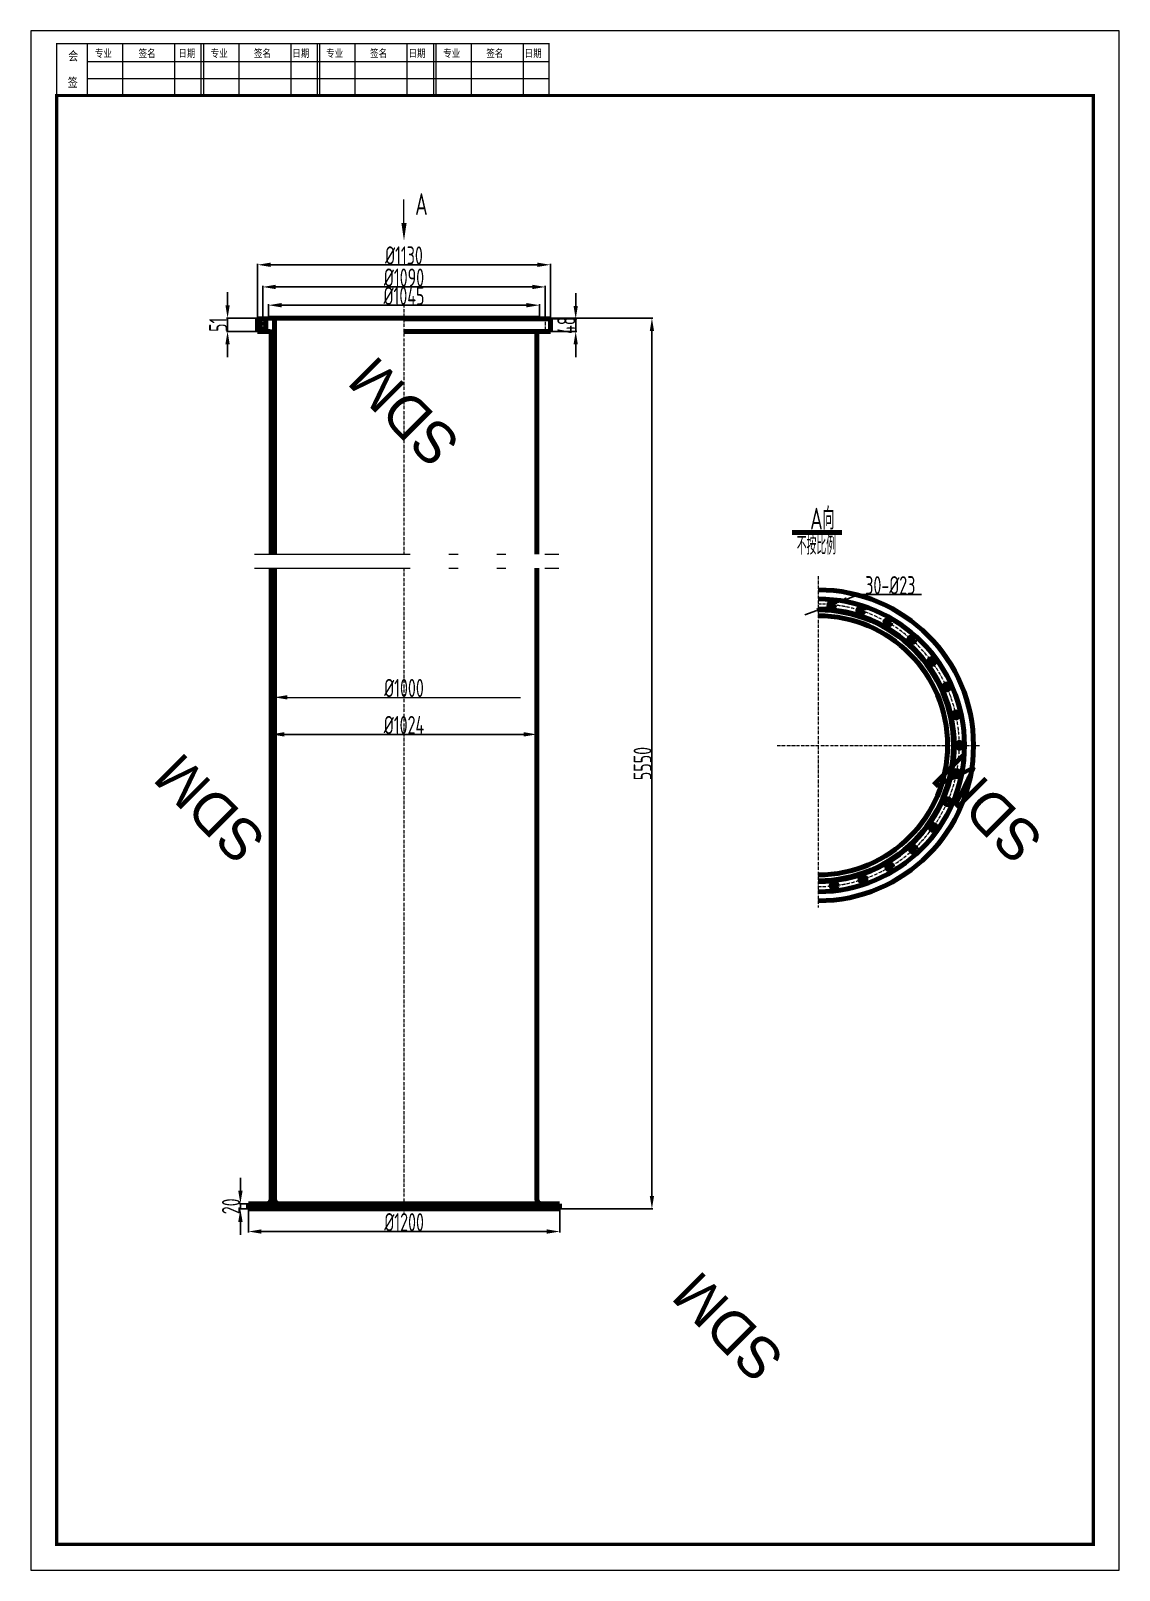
# Model space of a CAD drawing. Header units: millimetres. Extents: x -111403 to -40877, y -22 to 26358.
# Drawn here: x -62960 to -58760, y -22 to 5918 of the extents above; entities that cross this region are included whole.
import ezdxf

# ---------------------------------------------------------------- set-up
doc = ezdxf.new("R2010")
doc.units = ezdxf.units.MM
doc.header["$PDMODE"] = 34
doc.header["$PDSIZE"] = -6
for name, pattern in [('ACAD_ISO10W100', [18.7, 12, -3, 0.7, -3]), ('ACAD_ISO12W100', [22.4, 12, -3, 0.7, -3, 0.7, -3]), ('CENTER', [50.8, 31.75, -6.35, 6.35, -6.35])]:
    doc.linetypes.add(name, pattern=pattern)
doc.layers.add('SDMDI', color=253, linetype='Continuous')
for name, color, linetype, lineweight in [('TK', 7, 'Continuous', 20), ('双点划线', 3, 'ACAD_ISO12W100', 18), ('标注', 7, 'Continuous', 18), ('粗实线', 2, 'Continuous', 70)]:
    doc.layers.add(name, color=color, linetype=linetype, lineweight=lineweight)
doc.styles.add('HGCAD', font='gbenor.shx', dxfattribs={"width": 0.75, "bigfont": 'gbcbig.shx'})
doc.styles.add('sdmdi', font='STCAIYUN.TTF', dxfattribs={"height": 16})
doc.styles.add('宋体', font='SimSun.ttf', dxfattribs={"width": 0.7})
doc.dimstyles.new('HGCAD$0', dxfattribs={"dimtxt": 20, "dimasz": 16, "dimexe": 4, "dimexo": 1, "dimgap": 1, "dimtad": 1, "dimtoh": 1, "dimdec": 0, "dimdsep": 46, "dimtxsty": 'HGCAD', "dimcen": 0, "dimadec": 1, "dimazin": 0, "dimtfac": 1, "dimtdec": 0, "dimtmove": 0, "dimatfit": 1, "dimfxl": 0, "dimarcsym": 0})
doc.dimstyles.new('HGCAD$3', dxfattribs={"dimtxt": 20, "dimasz": 16, "dimexe": 4, "dimexo": 1, "dimgap": 1, "dimtad": 1, "dimtoh": 1, "dimdec": 0, "dimdsep": 46, "dimtxsty": 'HGCAD', "dimcen": 0, "dimadec": 1, "dimazin": 0, "dimtfac": 1, "dimtdec": 0, "dimtmove": 0, "dimatfit": 1, "dimfxl": 0, "dimarcsym": 0})

# ---------------------------------------------------------------- blocks, each defined once
blk = doc.blocks.new('*D119')
at = {"layer": 'Defpoints', "color": 0, "ltscale": 50}
for p in [(-62120.3, 1371.6), (-60919.3, 1371.6), (-60919.3, 1284.4)]:
    blk.add_point(p, dxfattribs=at)
at = {"layer": '标注', "color": 0, "lineweight": -2, "ltscale": 50}
for p, q in [((-62120.3, 1370.6), (-62120.3, 1280.4)), ((-60919.3, 1370.6), (-60919.3, 1280.4)), ((-62070.3, 1284.4), (-60969.3, 1284.4))]:
    blk.add_line(p, q, dxfattribs=at)
at = {"layer": '标注', "color": 0, "ltscale": 50}
for points in [[(-62070.3, 1292.7), (-62070.3, 1276), (-62120.3, 1284.4)], [(-60969.3, 1292.7), (-60969.3, 1276), (-60919.3, 1284.4)]]:
    blk.add_solid(points, dxfattribs=at)
at = {"layer": '标注', "color": 0, "ltscale": 50, "insert": (-61519.8, 1320.4), "char_height": 70, "attachment_point": 5, "style": 'HGCAD'}
blk.add_mtext('%%C1200', dxfattribs=at)
blk = doc.blocks.new('*D120')
at = {"layer": 'Defpoints', "color": 0, "ltscale": 50}
for p in [(-62032.3, 3207.2), (-61008.3, 3207.2), (-61008.3, 3202.7)]:
    blk.add_point(p, dxfattribs=at)
at = {"layer": '标注', "color": 0, "lineweight": -2, "ltscale": 50}
for p, q in [((-62032.3, 3206.2), (-62032.3, 3198.7)), ((-61982.3, 3202.7), (-61058.3, 3202.7)), ((-61008.3, 3206.2), (-61008.3, 3198.7))]:
    blk.add_line(p, q, dxfattribs=at)
at = {"layer": '标注', "color": 0, "ltscale": 50}
for points in [[(-61982.3, 3211.1), (-61982.3, 3194.4), (-62032.3, 3202.7)], [(-61058.3, 3211.1), (-61058.3, 3194.4), (-61008.3, 3202.7)]]:
    blk.add_solid(points, dxfattribs=at)
at = {"layer": '标注', "color": 0, "ltscale": 50, "insert": (-61520.3, 3238.7), "char_height": 70, "attachment_point": 5, "style": 'HGCAD'}
blk.add_mtext('%%C1024', dxfattribs=at)
blk = doc.blocks.new('*D121')
at = {"layer": 'Defpoints', "color": 0, "ltscale": 50}
for p in [(-60997.8, 4808.6), (-60920.3, 1371.6), (-60563.6, 1371.6)]:
    blk.add_point(p, dxfattribs=at)
at = {"layer": '标注', "color": 0, "lineweight": -2, "ltscale": 50}
for p, q in [((-60996.8, 4808.6), (-60559.6, 4808.6)), ((-60563.6, 4758.6), (-60563.6, 1421.6)), ((-60919.3, 1371.6), (-60559.6, 1371.6))]:
    blk.add_line(p, q, dxfattribs=at)
at = {"layer": '标注', "color": 0, "ltscale": 50}
for points in [[(-60572, 4758.6), (-60555.3, 4758.6), (-60563.6, 4808.6)], [(-60572, 1421.6), (-60555.3, 1421.6), (-60563.6, 1371.6)]]:
    blk.add_solid(points, dxfattribs=at)
at = {"layer": '标注', "color": 0, "ltscale": 50, "insert": (-60599.6, 3090.1), "char_height": 70, "attachment_point": 5, "rotation": 90, "style": 'HGCAD'}
blk.add_mtext('5550', dxfattribs=at)
blk = doc.blocks.new('*D122')
at = {"layer": 'Defpoints', "color": 0, "ltscale": 50}
for p in [(-62201.1, 4757.6), (-62040.2, 4808.6), (-62040.2, 4757.6)]:
    blk.add_point(p, dxfattribs=at)
at = {"layer": '标注', "color": 0, "lineweight": -2, "ltscale": 50}
for p, q in [((-62201.1, 4858.6), (-62201.1, 4908.6)), ((-62041.2, 4808.6), (-62205.1, 4808.6)), ((-62041.2, 4757.6), (-62205.1, 4757.6)), ((-62201.1, 4808.6), (-62201.1, 4757.6)), ((-62201.1, 4707.6), (-62201.1, 4657.6))]:
    blk.add_line(p, q, dxfattribs=at)
at = {"layer": '标注', "color": 0, "ltscale": 50}
for points in [[(-62209.4, 4858.6), (-62192.8, 4858.6), (-62201.1, 4808.6)], [(-62209.4, 4707.6), (-62192.8, 4707.6), (-62201.1, 4757.6)]]:
    blk.add_solid(points, dxfattribs=at)
at = {"layer": '标注', "color": 0, "ltscale": 50, "insert": (-62237.1, 4783.1), "char_height": 70, "attachment_point": 5, "rotation": 90, "style": 'HGCAD'}
blk.add_mtext('51', dxfattribs=at)
blk = doc.blocks.new('*D123')
at = {"layer": 'Defpoints', "color": 0, "ltscale": 50}
for p in [(-60955.3, 4805.6), (-60955.3, 4757.6), (-60857.7, 4757.6)]:
    blk.add_point(p, dxfattribs=at)
at = {"layer": '标注', "color": 0, "lineweight": -2, "ltscale": 50}
for p, q in [((-60857.7, 4855.6), (-60857.7, 4905.6)), ((-60954.3, 4805.6), (-60853.7, 4805.6)), ((-60954.3, 4757.6), (-60853.7, 4757.6)), ((-60857.7, 4805.6), (-60857.7, 4757.6)), ((-60857.7, 4707.6), (-60857.7, 4657.6))]:
    blk.add_line(p, q, dxfattribs=at)
at = {"layer": '标注', "color": 0, "ltscale": 50}
for points in [[(-60866, 4855.6), (-60849.4, 4855.6), (-60857.7, 4805.6)], [(-60866, 4707.6), (-60849.4, 4707.6), (-60857.7, 4757.6)]]:
    blk.add_solid(points, dxfattribs=at)
at = {"layer": '标注', "color": 0, "ltscale": 50, "insert": (-60893.7, 4781.6), "char_height": 70, "attachment_point": 5, "rotation": 90, "style": 'HGCAD'}
blk.add_mtext('48', dxfattribs=at)
blk = doc.blocks.new('*D124')
at = {"layer": 'Defpoints', "color": 0, "ltscale": 50}
for p in [(-62151.6, 1391.6), (-62109.2, 1391.6), (-62109.2, 1371.6)]:
    blk.add_point(p, dxfattribs=at)
at = {"layer": '标注', "color": 0, "lineweight": -2, "ltscale": 50}
for p, q in [((-62151.6, 1441.6), (-62151.6, 1491.6)), ((-62110.2, 1391.6), (-62155.6, 1391.6)), ((-62110.2, 1371.6), (-62155.6, 1371.6)), ((-62151.6, 1371.6), (-62151.6, 1391.6)), ((-62151.6, 1321.6), (-62151.6, 1271.6))]:
    blk.add_line(p, q, dxfattribs=at)
at = {"layer": '标注', "color": 0, "ltscale": 50}
for points in [[(-62159.9, 1441.6), (-62143.2, 1441.6), (-62151.6, 1391.6)], [(-62159.9, 1321.6), (-62143.2, 1321.6), (-62151.6, 1371.6)]]:
    blk.add_solid(points, dxfattribs=at)
at = {"layer": '标注', "color": 0, "ltscale": 50, "insert": (-62187.6, 1381.6), "char_height": 70, "attachment_point": 5, "rotation": 90, "style": 'HGCAD'}
blk.add_mtext('20', dxfattribs=at)
blk = doc.blocks.new('*D125')
at = {"layer": 'Defpoints', "color": 0, "ltscale": 50}
for p in [(-59879.9, 3698.7), (-59858.4, 3706.8)]:
    blk.add_point(p, dxfattribs=at)
at = {"layer": '标注', "color": 0, "lineweight": -2, "ltscale": 50}
for p, q in [((-59879.9, 3698.7), (-59858.4, 3706.8)), ((-59811.6, 3724.5), (-59764.9, 3742.1)), ((-59764.9, 3742.1), (-59523.6, 3742.1)), ((-59926.7, 3681), (-59973.5, 3663.4))]:
    blk.add_line(p, q, dxfattribs=at)
at = {"layer": '标注', "color": 0, "ltscale": 50}
for points in [[(-59929.6, 3688.8), (-59923.8, 3673.2), (-59879.9, 3698.7)], [(-59814.6, 3732.3), (-59808.7, 3716.7), (-59858.4, 3706.8)]]:
    blk.add_solid(points, dxfattribs=at)
at = {"layer": '标注', "color": 0, "ltscale": 50, "insert": (-59643.7, 3778.1), "char_height": 70, "attachment_point": 5, "style": 'HGCAD'}
blk.add_mtext('30-%%C23', dxfattribs=at)
blk = doc.blocks.new('*D141')
at = {"layer": 'Defpoints', "color": 0, "ltscale": 50}
for p in [(-60955.3, 5014.7), (-62085.3, 4805.6), (-60955.3, 4803.3)]:
    blk.add_point(p, dxfattribs=at)
at = {"layer": '标注', "color": 0, "lineweight": -2, "ltscale": 50}
for p, q in [((-62085.3, 4806.6), (-62085.3, 5018.7)), ((-62035.3, 5014.7), (-61005.3, 5014.7)), ((-60955.3, 4804.3), (-60955.3, 5018.7))]:
    blk.add_line(p, q, dxfattribs=at)
at = {"layer": '标注', "color": 0, "ltscale": 50}
for points in [[(-62035.3, 5023), (-62035.3, 5006.3), (-62085.3, 5014.7)], [(-61005.3, 5023), (-61005.3, 5006.3), (-60955.3, 5014.7)]]:
    blk.add_solid(points, dxfattribs=at)
at = {"layer": '标注', "color": 0, "ltscale": 50, "insert": (-61520.3, 5050.7), "char_height": 70, "attachment_point": 5, "style": 'HGCAD'}
blk.add_mtext('%%C1130', dxfattribs=at)
blk = doc.blocks.new('*D142')
at = {"layer": 'Defpoints', "color": 0, "ltscale": 50}
for p in [(-60975.1, 4929.2), (-62065.6, 4812.6), (-60975.1, 4812.6)]:
    blk.add_point(p, dxfattribs=at)
at = {"layer": '标注', "color": 0, "lineweight": -2, "ltscale": 50}
for p, q in [((-62065.6, 4813.6), (-62065.6, 4933.2)), ((-60975.1, 4813.6), (-60975.1, 4933.2)), ((-62015.6, 4929.2), (-61025.1, 4929.2))]:
    blk.add_line(p, q, dxfattribs=at)
at = {"layer": '标注', "color": 0, "ltscale": 50}
for points in [[(-62015.6, 4937.5), (-62015.6, 4920.8), (-62065.6, 4929.2)], [(-61025.1, 4937.5), (-61025.1, 4920.8), (-60975.1, 4929.2)]]:
    blk.add_solid(points, dxfattribs=at)
at = {"layer": '标注', "color": 0, "ltscale": 50, "insert": (-61520.3, 4965.2), "char_height": 70, "attachment_point": 5, "style": 'HGCAD'}
blk.add_mtext('%%C1090', dxfattribs=at)
blk = doc.blocks.new('*D143')
at = {"layer": 'Defpoints', "color": 0, "ltscale": 50}
for p in [(-60997.8, 4858.7), (-62042.8, 4808.6), (-60997.8, 4808.6)]:
    blk.add_point(p, dxfattribs=at)
at = {"layer": '标注', "color": 0, "lineweight": -2, "ltscale": 50}
for p, q in [((-62042.8, 4809.6), (-62042.8, 4862.7)), ((-61992.8, 4858.7), (-61047.8, 4858.7)), ((-60997.8, 4809.6), (-60997.8, 4862.7))]:
    blk.add_line(p, q, dxfattribs=at)
at = {"layer": '标注', "color": 0, "ltscale": 50}
for points in [[(-61992.8, 4867), (-61992.8, 4850.3), (-62042.8, 4858.7)], [(-61047.8, 4867), (-61047.8, 4850.3), (-60997.8, 4858.7)]]:
    blk.add_solid(points, dxfattribs=at)
at = {"layer": '标注', "color": 0, "ltscale": 50, "insert": (-61520.3, 4894.7), "char_height": 70, "attachment_point": 5, "style": 'HGCAD'}
blk.add_mtext('%%C1045', dxfattribs=at)

msp = doc.modelspace()

# ---------------------------------------------------------------- linework, layer by layer
at = {"layer": 'TK'}
msp.add_lwpolyline([(-62960.4202, 5917.5206), (-62960.4202, -22.4794), (-58760.4202, -22.4794), (-58760.4202, 5917.5206)], close=True, dxfattribs=at)
at = {"layer": 'TK', "color": 1, "const_width": 5}
msp.add_lwpolyline([(-60960.4202, 5867.5206), (-62860.4202, 5867.5206), (-62860.4202, 5667.5206), (-60960.4202, 5667.5206)], close=True, dxfattribs=at)
at = {"layer": 'TK', "color": 4, "linetype": 'Continuous'}
for points in [[(-62742.4352, 5864.8635), (-62742.4352, 5667.3994)], [(-62606.1158, 5864.8635), (-62606.1158, 5667.3994)], [(-62405.9255, 5864.8635), (-62405.9255, 5667.3994)], [(-62303.606, 5864.8635), (-62303.606, 5667.3994)], [(-62294.0989, 5864.8635), (-62294.0989, 5667.3994)], [(-62157.7794, 5864.8635), (-62157.7794, 5667.3994)], [(-61957.5891, 5864.8635), (-61957.5891, 5667.3994)], [(-61855.2696, 5864.8635), (-61855.2696, 5667.3994)], [(-61845.7626, 5864.8635), (-61845.7626, 5667.3994)], [(-61709.4431, 5864.8635), (-61709.4431, 5667.3994)], [(-61509.2528, 5864.8635), (-61509.2528, 5667.3994)], [(-61406.9333, 5864.8635), (-61406.9333, 5667.3994)], [(-61397.4262, 5864.7423), (-61397.4262, 5667.2782)], [(-61261.1067, 5864.7423), (-61261.1067, 5667.2782)], [(-61060.9164, 5864.7423), (-61060.9164, 5667.2782)], [(-62742.4352, 5799.0422), (-60960.4202, 5799.0422)], [(-62742.4352, 5733.2208), (-60960.4202, 5733.2208)]]:
    msp.add_lwpolyline(points, dxfattribs=at)
at = {"layer": 'TK'}
msp.add_lwpolyline([(-62860.4202, 5667.5206, 12, 12, 0), (-62860.4202, 77.5206, 12, 12, 0), (-58860.4202, 77.5206, 12, 12, 0), (-58860.4202, 5667.5206, 12, 12, 0)], format="xyseb", close=True, dxfattribs=at)
at = {"layer": '双点划线', "ltscale": 50}
for p, q in [((-62096.755, 3897.3809), (-60922.4721, 3897.3809)), ((-62096.755, 3843.4127), (-60922.4721, 3843.4127))]:
    msp.add_line(p, q, dxfattribs=at)
at = {"layer": '标注', "ltscale": 50}
for p, q in [((-61520.3089, 5175.8922), (-61520.3089, 5267.0425)), ((-62020.3089, 3398.5613), (-62020.3089, 3341.5657)), ((-61970.3089, 3345.5657), (-61070.3089, 3345.5657))]:
    msp.add_line(p, q, dxfattribs=at)
at = {"layer": '标注', "color": 1, "linetype": 'ACAD_ISO10W100'}
for p, q in [((-62065.5589, 4812.6266), (-62065.5589, 4747.6054)), ((-61520.3089, 4861.5761), (-61520.3089, 3897.3809)), ((-60975.0589, 4812.6266), (-60975.0589, 4747.6054)), ((-61520.3089, 3843.4127), (-61520.3089, 1354.1228)), ((-59922.5835, 3813.3687), (-59922.5835, 2534.5701)), ((-60080.6925, 3160.3651), (-59295.5722, 3160.3651))]:
    msp.add_line(p, q, dxfattribs=at)
at = {"layer": '标注', "color": 1, "linetype": 'CENTER', "ltscale": 50}
for p, q in [((-59867.4489, 3720.1565), (-59870.8795, 3685.3251)), ((-59752.25, 3696.6183), (-59762.8475, 3663.2613)), ((-59644.4623, 3649.6433), (-59661.7635, 3619.2185)), ((-59548.7967, 3581.2844), (-59572.0455, 3555.1217)), ((-59469.4342, 3494.5294), (-59497.6145, 3473.772)), ((-59409.8433, 3393.1698), (-59441.7236, 3378.725)), ((-59372.6286, 3281.6355), (-59406.8154, 3274.1347)), ((-59359.4163, 3160.4842), (-59394.4156, 3160.2551)), ((-59370.784, 3047.7728), (-59405.0661, 3054.8255)), ((-59406.2348, 2935.6654), (-59438.3014, 2949.6916)), ((-59464.2194, 2833.3784), (-59492.6691, 2853.7651)), ((-59542.2036, 2745.3823), (-59565.7929, 2771.2385)), ((-59636.779, 2675.5229), (-59654.477, 2705.7186)), ((-59858.6256, 2601.5011), (-59862.5118, 2636.2847)), ((-59743.8123, 2626.8535), (-59754.8455, 2660.069))]:
    msp.add_line(p, q, dxfattribs=at)
at = {"layer": '标注', "ltscale": 50}
msp.add_lwpolyline([(-61520.3089, 5106.8784, 0, 20, 0), (-61520.3089, 5175.8922, 20, 20, 0)], format="xyseb", dxfattribs=at)
at = {"layer": '标注', "color": 1, "linetype": 'ACAD_ISO10W100'}
msp.add_arc((-59922.5835, 3160.3651), 545, 270, 90, dxfattribs=at)
at = {"layer": '标注', "ltscale": 50}
msp.add_solid([(-61970.3089, 3353.8991), (-61970.3089, 3337.2324), (-62020.3089, 3345.5657)], dxfattribs=at)
at = {"layer": '粗实线'}
for p, q in [((-62085.3089, 4805.631), (-62045.8089, 4805.631)), ((-62085.3089, 4805.631), (-62085.3089, 4757.631)), ((-62085.3089, 4757.631), (-62038.3089, 4757.631)), ((-62076.8089, 4805.631), (-62076.8089, 4757.631)), ((-62053.8089, 4805.631), (-62053.8089, 4757.631)), ((-62042.8089, 4808.631), (-62045.8089, 4805.631)), ((-62042.8089, 4808.631), (-60997.8089, 4808.631)), ((-62032.3089, 4808.631), (-61008.3089, 4808.631)), ((-61008.3089, 4808.631), (-62032.3089, 4808.631)), ((-62020.3089, 3897.3809), (-62020.3089, 4808.631)), ((-60955.3089, 4805.631), (-61520.3089, 4805.631)), ((-61520.3089, 4757.631), (-60955.3089, 4757.631)), ((-60997.8089, 4808.631), (-60994.8089, 4805.631)), ((-60955.3089, 4805.631), (-60955.3089, 4757.631)), ((-62032.3089, 3897.3809), (-62032.3089, 4751.631)), ((-61008.3089, 3897.3809), (-61008.3089, 4751.631)), ((-60021.7948, 3982.0057), (-59830.8115, 3982.0057)), ((-62032.3089, 1409.5628), (-62032.3089, 3843.4127)), ((-62020.3089, 1409.5628), (-62020.3089, 3843.4127)), ((-61008.3089, 1409.5628), (-61008.3089, 3843.4127)), ((-62120.3089, 1391.5628), (-60920.3089, 1391.5628)), ((-62120.3089, 1391.5628), (-62120.3089, 1371.5628)), ((-62120.3089, 1371.5628), (-60920.3089, 1371.5628)), ((-60920.3089, 1391.5628), (-60920.3089, 1371.5628))]:
    msp.add_line(p, q, dxfattribs=at)
for centre in [(-59869.1642, 3702.7408), (-59757.5487, 3679.9398), (-59653.1129, 3634.4309), (-59560.4211, 3568.2031), (-59483.5243, 3484.1507), (-59425.7835, 3385.9474), (-59389.722, 3277.8851), (-59376.9159, 3160.3696), (-59387.925, 3051.2991), (-59422.2681, 2942.6785), (-59478.4442, 2843.5717), (-59553.9982, 2758.3104), (-59645.628, 2690.6208), (-59860.5687, 2618.8929), (-59749.3289, 2643.4612)]:
    msp.add_circle(centre, 11.5, dxfattribs=at)
for centre, radius, start, end in [((-62038.3089, 4751.631), 6, 0, 90), ((-61002.3089, 4751.631), 6, 90, 180), ((-59922.5835, 3160.3651), 600, 270, 90), ((-59922.5835, 3160.3651), 565, 270, 90), ((-59922.5835, 3160.3651), 525.5, 270, 90), ((-59922.5835, 3160.3651), 522.5, 270, 90), ((-59922.5835, 3160.3651), 500, 270, 90), ((-62050.3089, 1409.5628), 18, 270, 0), ((-62002.3089, 1409.5628), 18, 180, 270), ((-60990.3089, 1409.5628), 18, 180, 270)]:
    msp.add_arc(centre, radius, start, end, dxfattribs=at)

# ---------------------------------------------------------------- texts
at = {"layer": 'SDMDI', "style": 'sdmdi'}
for p in [(-61295.484, 4334.6439), (-62045.484, 2803.6469), (-59045.484, 2803.6469), (-60045.484, 803.6469)]:
    msp.add_text('SDM', height=160, rotation=135, dxfattribs=at).set_placement(p)
at = {"layer": 'TK', "color": 4, "style": '宋体', "width": 0.8}
for s, height, p in [('会', 35.2431, (-62815.9033, 5803.1827)), ('专业', 29.36922, (-62712.9754, 5816.0265)), ('签名', 29.36922, (-62544.3614, 5815.3875)), ('日期', 29.36922, (-62390.9529, 5816.0265)), ('专业', 29.36922, (-62266.4148, 5816.0265)), ('签名', 29.36922, (-62099.3292, 5816.0265)), ('日期', 29.36922, (-61951.3659, 5816.0265)), ('专业', 29.36922, (-61820.6372, 5816.0265)), ('签名', 29.36922, (-61650.9929, 5816.0265)), ('日期', 29.36922, (-61503.0295, 5816.0265)), ('专业', 29.36922, (-61369.0032, 5815.9053)), ('签名', 29.36922, (-61202.6565, 5815.9053)), ('日期', 29.36922, (-61054.6932, 5815.9053)), ('签', 35.2431, (-62817.7033, 5700.6761))]:
    msp.add_text(s, height=height, dxfattribs=at).set_placement(p)
at = {"layer": '标注', "ltscale": 50, "attachment_point": 5, "style": 'HGCAD'}
for s, insert, char_height in [('A', (-61453.1592, 5248.6555), 84), ('A向', (-59906.2291, 4034.9989), 84), ('不按比例', (-59928.8826, 3931.2698), 70), ('%%C1000', (-61520.3089, 3381.5657), 70)]:
    msp.add_mtext(s, dxfattribs=dict(at, insert=insert, char_height=char_height))

# ---------------------------------------------------------------- dimensions: what is measured, and where the dimension line sits
at = {"layer": '标注', "ltscale": 50}
for base, p1, p2, text, picture, middle in [((-60955.3089, 5014.6811), (-62085.3089, 4805.631), (-60955.3089, 4803.3419), '%%C<>', '*D141', (-61520.3089, 5050.6811)), ((-60975.0589, 4929.1614), (-62065.5589, 4812.6266), (-60975.0589, 4812.6266), '%%C1090', '*D142', (-61520.3089, 4965.1614)), ((-60997.8089, 4858.65), (-62042.8089, 4808.631), (-60997.8089, 4808.631), '%%C<>', '*D143', (-61520.3089, 4894.65)), ((-61008.3089, 3202.719), (-62032.3089, 3207.1505), (-61008.3089, 3207.1505), '%%C<>', '*D120', (-61520.3089, 3238.719)), ((-60919.3089, 1284.3673), (-62120.3089, 1371.5628), (-60919.3089, 1371.5628), '%%C1200', '*D119', (-61519.8089, 1320.3673))]:
    dim = msp.add_linear_dim(base=base, p1=p1, p2=p2, text=text, dimstyle='HGCAD$0', override={"dimtxt": 70, "dimasz": 50}, dxfattribs=at)
    dim.commit()
    dim.dimension.update_dxf_attribs({"geometry": picture, "text_midpoint": middle})
for base, p1, p2, picture, middle in [((-62201.0974, 4757.631), (-62040.181, 4808.631), (-62040.181, 4757.631), '*D122', (-62201.0974, 4783.131)), ((-60857.6849, 4757.631), (-60955.3089, 4805.631), (-60955.3089, 4757.631), '*D123', (-60857.6849, 4781.631)), ((-62151.561, 1391.5628), (-62109.1643, 1371.5628), (-62109.1643, 1391.5628), '*D124', (-62151.561, 1381.5628))]:
    dim = msp.add_linear_dim(base=base, p1=p1, p2=p2, angle=90, dimstyle='HGCAD$0', override={"dimtxt": 70, "dimasz": 50}, dxfattribs=at)
    dim.commit()
    dim.dimension.update_dxf_attribs({"geometry": picture, "text_midpoint": middle, "dimtype": 160})
dim = msp.add_linear_dim(base=(-60563.6427, 1371.5628), p1=(-60997.8089, 4808.631), p2=(-60920.3089, 1371.5628), angle=90, text='5550', dimstyle='HGCAD$0', override={"dimtxt": 70, "dimasz": 50}, dxfattribs=at)
dim.commit()
dim.dimension.update_dxf_attribs({"geometry": '*D121', "text_midpoint": (-60599.6427, 3090.0969)})
dim = msp.add_diameter_dim_2p(p1=(-59879.9227, 3698.6783), p2=(-59858.4057, 3706.8033), text='30-%%C23', dimstyle='HGCAD$3', override={"dimtxt": 70, "dimasz": 50}, dxfattribs=at)
dim.commit()
dim.dimension.update_dxf_attribs({"geometry": '*D125', "text_midpoint": (-59643.709, 3742.1296), "dimtype": 163})

doc.saveas('drawing.dxf')
